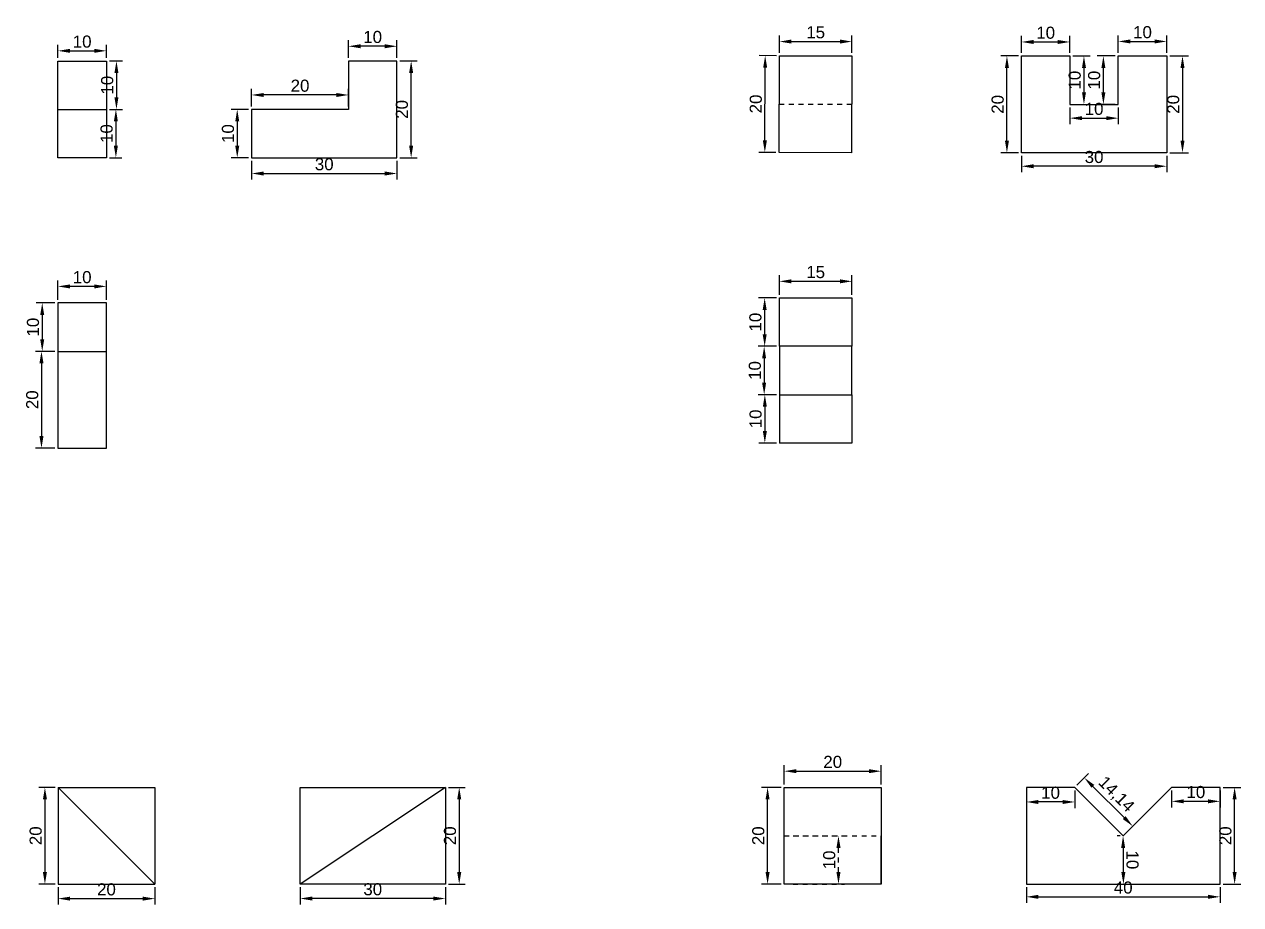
# Model space of a CAD drawing. Header units: millimetres. Extents: x 2741 to 2994, y 1754 to 2158.
# Drawn here: x 2743 to 2994.3, y 1975.8 to 2157.7 of the extents above; entities that cross this region are included whole.
import ezdxf

# ---------------------------------------------------------------- set-up
doc = ezdxf.new("R2010")
doc.units = ezdxf.units.MM
doc.linetypes.add('ACAD_ISO08W100', pattern=[36, 24, -3, 6, -3])
doc.linetypes.add('JIS_02_1.0', pattern=[2, 1, -1])
doc.layers.get('Defpoints').update_dxf_attribs({"linetype": 'ACAD_ISO08W100'})
doc.layers.add('Ömer', color=7, linetype='JIS_02_1.0')
doc.styles.get("Standard").update_dxf_attribs({"font": 'arial.ttf'})
doc.dimstyles.new('ISO-25', dxfattribs={"dimtxt": 2.5, "dimasz": 2.5, "dimexe": 1.25, "dimexo": 0.625, "dimtad": 1, "dimtxsty": 'Standard', "dimcen": 2.5, "dimadec": 0, "dimazin": 0, "dimtfac": 1, "dimtmove": 0, "dimatfit": 3, "dimfxl": 1, "dimarcsym": 0})

# ---------------------------------------------------------------- blocks, each defined once
blk = doc.blocks.new('*D2')
at = {"color": 0, "lineweight": -2, "transparency": 16777216}
for p, q in [((2749.98, 2150.72), (2749.98, 2153.45)), ((2759.98, 2150.72), (2759.98, 2153.45)), ((2752.48, 2152.2), (2757.48, 2152.2))]:
    blk.add_line(p, q, dxfattribs=at)
at = {"color": 0, "transparency": 16777216}
for points in [[(2752.48, 2152.62), (2752.48, 2151.79), (2749.98, 2152.2)], [(2757.48, 2152.62), (2757.48, 2151.79), (2759.98, 2152.2)]]:
    blk.add_solid(points, dxfattribs=at)
at = {"layer": 'Defpoints', "color": 0, "transparency": 16777216}
for p in [(2759.98, 2152.2), (2749.98, 2150.1), (2759.98, 2150.1)]:
    blk.add_point(p, dxfattribs=at)
at = {"color": 0, "transparency": 16777216, "insert": (2754.98, 2154.1), "char_height": 2.5, "attachment_point": 5}
blk.add_mtext('10', dxfattribs=at)
blk = doc.blocks.new('*D3')
at = {"color": 0, "lineweight": -2, "transparency": 16777216}
for p, q in [((2760.6, 2150.1), (2763.31, 2150.1)), ((2762.06, 2147.6), (2762.06, 2142.6)), ((2760.6, 2140.1), (2763.31, 2140.1))]:
    blk.add_line(p, q, dxfattribs=at)
at = {"color": 0, "transparency": 16777216}
for points in [[(2761.65, 2147.6), (2762.48, 2147.6), (2762.06, 2150.1)], [(2761.65, 2142.6), (2762.48, 2142.6), (2762.06, 2140.1)]]:
    blk.add_solid(points, dxfattribs=at)
at = {"layer": 'Defpoints', "color": 0, "transparency": 16777216}
for p in [(2759.98, 2150.1), (2759.98, 2140.1), (2762.06, 2140.1)]:
    blk.add_point(p, dxfattribs=at)
at = {"color": 0, "transparency": 16777216, "insert": (2760.16, 2145.1), "char_height": 2.5, "attachment_point": 5, "rotation": 90}
blk.add_mtext('10', dxfattribs=at)
blk = doc.blocks.new('*D4')
at = {"color": 0, "lineweight": -2, "transparency": 16777216}
for p, q in [((2760.6, 2140.1), (2763.2, 2140.1)), ((2761.95, 2137.6), (2761.95, 2132.6)), ((2760.6, 2130.1), (2763.2, 2130.1))]:
    blk.add_line(p, q, dxfattribs=at)
at = {"color": 0, "transparency": 16777216}
for points in [[(2761.53, 2137.6), (2762.36, 2137.6), (2761.95, 2140.1)], [(2761.53, 2132.6), (2762.36, 2132.6), (2761.95, 2130.1)]]:
    blk.add_solid(points, dxfattribs=at)
at = {"layer": 'Defpoints', "color": 0, "transparency": 16777216}
for p in [(2759.98, 2140.1), (2759.98, 2130.1), (2761.95, 2130.1)]:
    blk.add_point(p, dxfattribs=at)
at = {"color": 0, "transparency": 16777216, "insert": (2760.04, 2135.1), "char_height": 2.5, "attachment_point": 5, "rotation": 90}
blk.add_mtext('10', dxfattribs=at)
blk = doc.blocks.new('*D5')
at = {"color": 0, "lineweight": -2, "transparency": 16777216}
for p, q in [((2789.98, 2129.47), (2789.98, 2125.6)), ((2819.98, 2129.47), (2819.98, 2125.6)), ((2792.48, 2126.85), (2817.48, 2126.85))]:
    blk.add_line(p, q, dxfattribs=at)
at = {"color": 0, "transparency": 16777216}
for points in [[(2792.48, 2127.27), (2792.48, 2126.43), (2789.98, 2126.85)], [(2817.48, 2127.27), (2817.48, 2126.43), (2819.98, 2126.85)]]:
    blk.add_solid(points, dxfattribs=at)
at = {"layer": 'Defpoints', "color": 0, "transparency": 16777216}
for p in [(2789.98, 2130.1), (2819.98, 2130.1), (2819.98, 2126.85)]:
    blk.add_point(p, dxfattribs=at)
at = {"color": 0, "transparency": 16777216, "insert": (2804.98, 2128.75), "char_height": 2.5, "attachment_point": 5}
blk.add_mtext('30', dxfattribs=at)
blk = doc.blocks.new('*D6')
at = {"color": 0, "lineweight": -2, "transparency": 16777216}
for p, q in [((2820.6, 2150.1), (2824.18, 2150.1)), ((2822.93, 2132.6), (2822.93, 2147.6)), ((2820.6, 2130.1), (2824.18, 2130.1))]:
    blk.add_line(p, q, dxfattribs=at)
at = {"color": 0, "transparency": 16777216}
for points in [[(2822.51, 2147.6), (2823.35, 2147.6), (2822.93, 2150.1)], [(2822.51, 2132.6), (2823.35, 2132.6), (2822.93, 2130.1)]]:
    blk.add_solid(points, dxfattribs=at)
at = {"layer": 'Defpoints', "color": 0, "transparency": 16777216}
for p in [(2819.98, 2150.1), (2822.93, 2150.1), (2819.98, 2130.1)]:
    blk.add_point(p, dxfattribs=at)
at = {"color": 0, "transparency": 16777216, "insert": (2821.03, 2140.1), "char_height": 2.5, "attachment_point": 5, "rotation": 90}
blk.add_mtext('20', dxfattribs=at)
blk = doc.blocks.new('*D7')
at = {"color": 0, "lineweight": -2, "transparency": 16777216}
for p, q in [((2789.35, 2140.1), (2785.76, 2140.1)), ((2787.01, 2137.6), (2787.01, 2132.6)), ((2789.35, 2130.1), (2785.76, 2130.1))]:
    blk.add_line(p, q, dxfattribs=at)
at = {"color": 0, "transparency": 16777216}
for points in [[(2786.6, 2137.6), (2787.43, 2137.6), (2787.01, 2140.1)], [(2786.6, 2132.6), (2787.43, 2132.6), (2787.01, 2130.1)]]:
    blk.add_solid(points, dxfattribs=at)
at = {"layer": 'Defpoints', "color": 0, "transparency": 16777216}
for p in [(2789.98, 2140.1), (2787.01, 2130.1), (2789.98, 2130.1)]:
    blk.add_point(p, dxfattribs=at)
at = {"color": 0, "transparency": 16777216, "insert": (2785.11, 2135.1), "char_height": 2.5, "attachment_point": 5, "rotation": 90}
blk.add_mtext('10', dxfattribs=at)
blk = doc.blocks.new('*D8')
at = {"color": 0, "lineweight": -2, "transparency": 16777216}
for p, q in [((2789.98, 2140.72), (2789.98, 2144.33)), ((2807.48, 2143.08), (2792.48, 2143.08)), ((2809.98, 2140.72), (2809.98, 2144.33))]:
    blk.add_line(p, q, dxfattribs=at)
at = {"color": 0, "transparency": 16777216}
for points in [[(2792.48, 2143.49), (2792.48, 2142.66), (2789.98, 2143.08)], [(2807.48, 2143.49), (2807.48, 2142.66), (2809.98, 2143.08)]]:
    blk.add_solid(points, dxfattribs=at)
at = {"layer": 'Defpoints', "color": 0, "transparency": 16777216}
for p in [(2789.98, 2143.08), (2789.98, 2140.1), (2809.98, 2140.1)]:
    blk.add_point(p, dxfattribs=at)
at = {"color": 0, "transparency": 16777216, "insert": (2799.98, 2144.98), "char_height": 2.5, "attachment_point": 5}
blk.add_mtext('20', dxfattribs=at)
blk = doc.blocks.new('*D9')
at = {"color": 0, "lineweight": -2, "transparency": 16777216}
for p, q in [((2809.98, 2150.72), (2809.98, 2154.39)), ((2817.48, 2153.14), (2812.48, 2153.14)), ((2819.98, 2150.72), (2819.98, 2154.39))]:
    blk.add_line(p, q, dxfattribs=at)
at = {"color": 0, "transparency": 16777216}
for points in [[(2812.48, 2153.56), (2812.48, 2152.73), (2809.98, 2153.14)], [(2817.48, 2153.56), (2817.48, 2152.73), (2819.98, 2153.14)]]:
    blk.add_solid(points, dxfattribs=at)
at = {"layer": 'Defpoints', "color": 0, "transparency": 16777216}
for p in [(2809.98, 2153.14), (2809.98, 2150.1), (2819.98, 2150.1)]:
    blk.add_point(p, dxfattribs=at)
at = {"color": 0, "transparency": 16777216, "insert": (2814.98, 2155.05), "char_height": 2.5, "attachment_point": 5}
blk.add_mtext('10', dxfattribs=at)
blk = doc.blocks.new('*D10')
at = {"color": 0, "lineweight": -2, "transparency": 16777216}
for p, q in [((2749.98, 2100.72), (2749.98, 2104.77)), ((2757.48, 2103.52), (2752.48, 2103.52)), ((2759.98, 2100.72), (2759.98, 2104.77))]:
    blk.add_line(p, q, dxfattribs=at)
at = {"color": 0, "transparency": 16777216}
for points in [[(2752.48, 2103.93), (2752.48, 2103.1), (2749.98, 2103.52)], [(2757.48, 2103.93), (2757.48, 2103.1), (2759.98, 2103.52)]]:
    blk.add_solid(points, dxfattribs=at)
at = {"layer": 'Defpoints', "color": 0, "transparency": 16777216}
for p in [(2749.98, 2103.52), (2749.98, 2100.1), (2759.98, 2100.1)]:
    blk.add_point(p, dxfattribs=at)
at = {"color": 0, "transparency": 16777216, "insert": (2754.98, 2105.42), "char_height": 2.5, "attachment_point": 5}
blk.add_mtext('10', dxfattribs=at)
blk = doc.blocks.new('*D11')
at = {"color": 0, "lineweight": -2, "transparency": 16777216}
for p, q in [((2749.35, 2100.1), (2745.49, 2100.1)), ((2746.74, 2097.6), (2746.74, 2092.6)), ((2749.35, 2090.1), (2745.49, 2090.1))]:
    blk.add_line(p, q, dxfattribs=at)
at = {"color": 0, "transparency": 16777216}
for points in [[(2746.32, 2097.6), (2747.15, 2097.6), (2746.74, 2100.1)], [(2746.32, 2092.6), (2747.15, 2092.6), (2746.74, 2090.1)]]:
    blk.add_solid(points, dxfattribs=at)
at = {"layer": 'Defpoints', "color": 0, "transparency": 16777216}
for p in [(2749.98, 2100.1), (2746.74, 2090.1), (2749.98, 2090.1)]:
    blk.add_point(p, dxfattribs=at)
at = {"color": 0, "transparency": 16777216, "insert": (2744.84, 2095.1), "char_height": 2.5, "attachment_point": 5, "rotation": 90}
blk.add_mtext('10', dxfattribs=at)
blk = doc.blocks.new('*D12')
at = {"color": 0, "lineweight": -2, "transparency": 16777216}
for p, q in [((2749.35, 2090.1), (2745.33, 2090.1)), ((2746.58, 2087.6), (2746.58, 2072.6)), ((2749.35, 2070.1), (2745.33, 2070.1))]:
    blk.add_line(p, q, dxfattribs=at)
at = {"color": 0, "transparency": 16777216}
for points in [[(2746.16, 2087.6), (2747, 2087.6), (2746.58, 2090.1)], [(2746.16, 2072.6), (2747, 2072.6), (2746.58, 2070.1)]]:
    blk.add_solid(points, dxfattribs=at)
at = {"layer": 'Defpoints', "color": 0, "transparency": 16777216}
for p in [(2749.98, 2090.1), (2746.58, 2070.1), (2749.98, 2070.1)]:
    blk.add_point(p, dxfattribs=at)
at = {"color": 0, "transparency": 16777216, "insert": (2744.68, 2080.1), "char_height": 2.5, "attachment_point": 5, "rotation": 90}
blk.add_mtext('20', dxfattribs=at)
blk = doc.blocks.new('*D13')
at = {"color": 0, "lineweight": -2, "transparency": 16777216}
for p, q in [((2898.98, 2151.76), (2898.98, 2155.36)), ((2901.48, 2154.11), (2911.48, 2154.11)), ((2913.98, 2151.76), (2913.98, 2155.36))]:
    blk.add_line(p, q, dxfattribs=at)
at = {"color": 0, "transparency": 16777216}
for points in [[(2901.48, 2154.53), (2901.48, 2153.7), (2898.98, 2154.11)], [(2911.48, 2154.53), (2911.48, 2153.7), (2913.98, 2154.11)]]:
    blk.add_solid(points, dxfattribs=at)
at = {"layer": 'Defpoints', "color": 0, "transparency": 16777216}
for p in [(2913.98, 2154.11), (2898.98, 2151.14), (2913.98, 2151.14)]:
    blk.add_point(p, dxfattribs=at)
at = {"color": 0, "transparency": 16777216, "insert": (2906.48, 2156.02), "char_height": 2.5, "attachment_point": 5}
blk.add_mtext('15', dxfattribs=at)
blk = doc.blocks.new('*D14')
at = {"color": 0, "lineweight": -2, "transparency": 16777216}
for p, q in [((2898.36, 2151.2), (2894.8, 2151.22)), ((2895.99, 2133.71), (2896.05, 2148.71)), ((2898.28, 2131.2), (2894.73, 2131.22))]:
    blk.add_line(p, q, dxfattribs=at)
at = {"color": 0, "transparency": 16777216}
for points in [[(2895.63, 2148.71), (2896.46, 2148.71), (2896.05, 2151.21)], [(2895.57, 2133.71), (2896.41, 2133.71), (2895.98, 2131.21)]]:
    blk.add_solid(points, dxfattribs=at)
at = {"layer": 'Defpoints', "color": 0, "transparency": 16777216}
for p in [(2896.05, 2151.21), (2898.98, 2151.2), (2898.91, 2131.2)]:
    blk.add_point(p, dxfattribs=at)
at = {"color": 0, "transparency": 16777216, "insert": (2894.12, 2141.22), "char_height": 2.5, "attachment_point": 5, "rotation": 89.7881}
blk.add_mtext('20', dxfattribs=at)
blk = doc.blocks.new('*D15')
at = {"color": 0, "lineweight": -2, "transparency": 16777216}
for p, q in [((2948.36, 2151.14), (2944.73, 2151.14)), ((2945.98, 2133.64), (2945.98, 2148.64)), ((2948.36, 2131.14), (2944.73, 2131.14))]:
    blk.add_line(p, q, dxfattribs=at)
at = {"color": 0, "transparency": 16777216}
for points in [[(2945.57, 2148.64), (2946.4, 2148.64), (2945.98, 2151.14)], [(2945.57, 2133.64), (2946.4, 2133.64), (2945.98, 2131.14)]]:
    blk.add_solid(points, dxfattribs=at)
at = {"layer": 'Defpoints', "color": 0, "transparency": 16777216}
for p in [(2945.98, 2151.14), (2948.98, 2151.14), (2948.98, 2131.14)]:
    blk.add_point(p, dxfattribs=at)
at = {"color": 0, "transparency": 16777216, "insert": (2944.08, 2141.14), "char_height": 2.5, "attachment_point": 5, "rotation": 90}
blk.add_mtext('20', dxfattribs=at)
blk = doc.blocks.new('*D16')
at = {"color": 0, "lineweight": -2, "transparency": 16777216}
for p, q in [((2948.98, 2151.76), (2948.98, 2155.28)), ((2951.48, 2154.03), (2956.48, 2154.03)), ((2958.98, 2151.76), (2958.98, 2155.28))]:
    blk.add_line(p, q, dxfattribs=at)
at = {"color": 0, "transparency": 16777216}
for points in [[(2951.48, 2154.44), (2951.48, 2153.61), (2948.98, 2154.03)], [(2956.48, 2154.44), (2956.48, 2153.61), (2958.98, 2154.03)]]:
    blk.add_solid(points, dxfattribs=at)
at = {"layer": 'Defpoints', "color": 0, "transparency": 16777216}
for p in [(2958.98, 2154.03), (2948.98, 2151.14), (2958.98, 2151.14)]:
    blk.add_point(p, dxfattribs=at)
at = {"color": 0, "transparency": 16777216, "insert": (2953.98, 2155.93), "char_height": 2.5, "attachment_point": 5}
blk.add_mtext('10', dxfattribs=at)
blk = doc.blocks.new('*D17')
at = {"color": 0, "lineweight": -2, "transparency": 16777216}
for p, q in [((2959.61, 2151.14), (2963.14, 2151.14)), ((2961.89, 2148.64), (2961.89, 2143.64)), ((2959.61, 2141.14), (2963.14, 2141.14))]:
    blk.add_line(p, q, dxfattribs=at)
at = {"color": 0, "transparency": 16777216}
for points in [[(2961.48, 2148.64), (2962.31, 2148.64), (2961.89, 2151.14)], [(2961.48, 2143.64), (2962.31, 2143.64), (2961.89, 2141.14)]]:
    blk.add_solid(points, dxfattribs=at)
at = {"layer": 'Defpoints', "color": 0, "transparency": 16777216}
for p in [(2958.98, 2151.14), (2958.98, 2141.14), (2961.89, 2141.14)]:
    blk.add_point(p, dxfattribs=at)
at = {"color": 0, "transparency": 16777216, "insert": (2959.99, 2146.14), "char_height": 2.5, "attachment_point": 5, "rotation": 90}
blk.add_mtext('10', dxfattribs=at)
blk = doc.blocks.new('*D18')
at = {"color": 0, "lineweight": -2, "transparency": 16777216}
for p, q in [((2958.98, 2140.51), (2958.98, 2137.04)), ((2968.98, 2140.51), (2968.98, 2137.04)), ((2961.48, 2138.29), (2966.48, 2138.29))]:
    blk.add_line(p, q, dxfattribs=at)
at = {"color": 0, "transparency": 16777216}
for points in [[(2961.48, 2138.7), (2961.48, 2137.87), (2958.98, 2138.29)], [(2966.48, 2138.7), (2966.48, 2137.87), (2968.98, 2138.29)]]:
    blk.add_solid(points, dxfattribs=at)
at = {"layer": 'Defpoints', "color": 0, "transparency": 16777216}
for p in [(2958.98, 2141.14), (2968.98, 2141.14), (2968.98, 2138.29)]:
    blk.add_point(p, dxfattribs=at)
at = {"color": 0, "transparency": 16777216, "insert": (2963.98, 2140.19), "char_height": 2.5, "attachment_point": 5}
blk.add_mtext('10', dxfattribs=at)
blk = doc.blocks.new('*D19')
at = {"color": 0, "lineweight": -2, "transparency": 16777216}
for p, q in [((2968.98, 2151.76), (2968.98, 2155.39)), ((2971.48, 2154.14), (2976.48, 2154.14)), ((2978.98, 2151.76), (2978.98, 2155.39))]:
    blk.add_line(p, q, dxfattribs=at)
at = {"color": 0, "transparency": 16777216}
for points in [[(2971.48, 2154.55), (2971.48, 2153.72), (2968.98, 2154.14)], [(2976.48, 2154.55), (2976.48, 2153.72), (2978.98, 2154.14)]]:
    blk.add_solid(points, dxfattribs=at)
at = {"layer": 'Defpoints', "color": 0, "transparency": 16777216}
for p in [(2978.98, 2154.14), (2968.98, 2151.14), (2978.98, 2151.14)]:
    blk.add_point(p, dxfattribs=at)
at = {"color": 0, "transparency": 16777216, "insert": (2973.98, 2156.04), "char_height": 2.5, "attachment_point": 5}
blk.add_mtext('10', dxfattribs=at)
blk = doc.blocks.new('*D20')
at = {"color": 0, "lineweight": -2, "transparency": 16777216}
for p, q in [((2979.61, 2151.14), (2983.49, 2151.14)), ((2982.24, 2148.64), (2982.24, 2133.64)), ((2979.61, 2131.14), (2983.49, 2131.14))]:
    blk.add_line(p, q, dxfattribs=at)
at = {"color": 0, "transparency": 16777216}
for points in [[(2981.83, 2148.64), (2982.66, 2148.64), (2982.24, 2151.14)], [(2981.83, 2133.64), (2982.66, 2133.64), (2982.24, 2131.14)]]:
    blk.add_solid(points, dxfattribs=at)
at = {"layer": 'Defpoints', "color": 0, "transparency": 16777216}
for p in [(2978.98, 2151.14), (2978.98, 2131.14), (2982.24, 2131.14)]:
    blk.add_point(p, dxfattribs=at)
at = {"color": 0, "transparency": 16777216, "insert": (2980.34, 2141.14), "char_height": 2.5, "attachment_point": 5, "rotation": 90}
blk.add_mtext('20', dxfattribs=at)
blk = doc.blocks.new('*D21')
at = {"color": 0, "lineweight": -2, "transparency": 16777216}
for p, q in [((2948.98, 2130.51), (2948.98, 2127.1)), ((2978.98, 2130.51), (2978.98, 2127.1)), ((2976.48, 2128.35), (2951.48, 2128.35))]:
    blk.add_line(p, q, dxfattribs=at)
at = {"color": 0, "transparency": 16777216}
for points in [[(2951.48, 2128.77), (2951.48, 2127.94), (2948.98, 2128.35)], [(2976.48, 2128.77), (2976.48, 2127.94), (2978.98, 2128.35)]]:
    blk.add_solid(points, dxfattribs=at)
at = {"layer": 'Defpoints', "color": 0, "transparency": 16777216}
for p in [(2948.98, 2131.14), (2978.98, 2131.14), (2948.98, 2128.35)]:
    blk.add_point(p, dxfattribs=at)
at = {"color": 0, "transparency": 16777216, "insert": (2963.98, 2130.25), "char_height": 2.5, "attachment_point": 5}
blk.add_mtext('30', dxfattribs=at)
blk = doc.blocks.new('*D22')
at = {"color": 0, "lineweight": -2, "transparency": 16777216}
for p, q in [((2968.36, 2151.14), (2964.65, 2151.14)), ((2965.9, 2143.64), (2965.9, 2148.64)), ((2968.36, 2141.14), (2964.65, 2141.14))]:
    blk.add_line(p, q, dxfattribs=at)
at = {"color": 0, "transparency": 16777216}
for points in [[(2965.49, 2148.64), (2966.32, 2148.64), (2965.9, 2151.14)], [(2965.49, 2143.64), (2966.32, 2143.64), (2965.9, 2141.14)]]:
    blk.add_solid(points, dxfattribs=at)
at = {"layer": 'Defpoints', "color": 0, "transparency": 16777216}
for p in [(2965.9, 2151.14), (2968.98, 2151.14), (2968.98, 2141.14)]:
    blk.add_point(p, dxfattribs=at)
at = {"color": 0, "transparency": 16777216, "insert": (2964, 2146.14), "char_height": 2.5, "attachment_point": 5, "rotation": 90}
blk.add_mtext('10', dxfattribs=at)
blk = doc.blocks.new('*D23')
at = {"color": 0, "lineweight": -2, "transparency": 16777216}
for p, q in [((2898.98, 2101.76), (2898.98, 2105.82)), ((2913.98, 2101.76), (2913.98, 2105.82)), ((2901.48, 2104.57), (2911.48, 2104.57))]:
    blk.add_line(p, q, dxfattribs=at)
at = {"color": 0, "transparency": 16777216}
for points in [[(2901.48, 2104.99), (2901.48, 2104.15), (2898.98, 2104.57)], [(2911.48, 2104.99), (2911.48, 2104.15), (2913.98, 2104.57)]]:
    blk.add_solid(points, dxfattribs=at)
at = {"layer": 'Defpoints', "color": 0, "transparency": 16777216}
for p in [(2913.98, 2104.57), (2898.98, 2101.14), (2913.98, 2101.14)]:
    blk.add_point(p, dxfattribs=at)
at = {"color": 0, "transparency": 16777216, "insert": (2906.48, 2106.47), "char_height": 2.5, "attachment_point": 5}
blk.add_mtext('15', dxfattribs=at)
blk = doc.blocks.new('*D24')
at = {"color": 0, "lineweight": -2, "transparency": 16777216}
for p, q in [((2898.36, 2101.14), (2894.7, 2101.14)), ((2895.95, 2093.64), (2895.95, 2098.64)), ((2898.36, 2091.14), (2894.7, 2091.14))]:
    blk.add_line(p, q, dxfattribs=at)
at = {"color": 0, "transparency": 16777216}
for points in [[(2895.53, 2098.64), (2896.36, 2098.64), (2895.95, 2101.14)], [(2895.53, 2093.64), (2896.36, 2093.64), (2895.95, 2091.14)]]:
    blk.add_solid(points, dxfattribs=at)
at = {"layer": 'Defpoints', "color": 0, "transparency": 16777216}
for p in [(2895.95, 2101.14), (2898.98, 2101.14), (2898.98, 2091.14)]:
    blk.add_point(p, dxfattribs=at)
at = {"color": 0, "transparency": 16777216, "insert": (2894.04, 2096.14), "char_height": 2.5, "attachment_point": 5, "rotation": 90}
blk.add_mtext('10', dxfattribs=at)
blk = doc.blocks.new('*D25')
at = {"color": 0, "lineweight": -2, "transparency": 16777216}
for p, q in [((2898.36, 2091.14), (2894.59, 2091.14)), ((2895.84, 2088.64), (2895.84, 2083.64)), ((2898.36, 2081.14), (2894.59, 2081.14))]:
    blk.add_line(p, q, dxfattribs=at)
at = {"color": 0, "transparency": 16777216}
for points in [[(2895.42, 2088.64), (2896.25, 2088.64), (2895.84, 2091.14)], [(2895.42, 2083.64), (2896.25, 2083.64), (2895.84, 2081.14)]]:
    blk.add_solid(points, dxfattribs=at)
at = {"layer": 'Defpoints', "color": 0, "transparency": 16777216}
for p in [(2898.98, 2091.14), (2895.84, 2081.14), (2898.98, 2081.14)]:
    blk.add_point(p, dxfattribs=at)
at = {"color": 0, "transparency": 16777216, "insert": (2893.93, 2086.14), "char_height": 2.5, "attachment_point": 5, "rotation": 90}
blk.add_mtext('10', dxfattribs=at)
blk = doc.blocks.new('*D26')
at = {"color": 0, "lineweight": -2, "transparency": 16777216}
for p, q in [((2898.36, 2081.14), (2894.73, 2081.14)), ((2895.98, 2078.64), (2895.98, 2073.64)), ((2898.36, 2071.14), (2894.73, 2071.14))]:
    blk.add_line(p, q, dxfattribs=at)
at = {"color": 0, "transparency": 16777216}
for points in [[(2895.57, 2078.64), (2896.4, 2078.64), (2895.98, 2081.14)], [(2895.57, 2073.64), (2896.4, 2073.64), (2895.98, 2071.14)]]:
    blk.add_solid(points, dxfattribs=at)
at = {"layer": 'Defpoints', "color": 0, "transparency": 16777216}
for p in [(2898.98, 2081.14), (2895.98, 2071.14), (2898.98, 2071.14)]:
    blk.add_point(p, dxfattribs=at)
at = {"color": 0, "transparency": 16777216, "insert": (2894.08, 2076.14), "char_height": 2.5, "attachment_point": 5, "rotation": 90}
blk.add_mtext('10', dxfattribs=at)
blk = doc.blocks.new('*D27')
at = {"color": 0, "lineweight": -2, "transparency": 16777216}
for p, q in [((2749.38, 2000), (2746.04, 2000)), ((2747.29, 1997.5), (2747.29, 1982.5)), ((2749.38, 1980), (2746.04, 1980))]:
    blk.add_line(p, q, dxfattribs=at)
at = {"color": 0, "transparency": 16777216}
for points in [[(2746.88, 1997.5), (2747.71, 1997.5), (2747.29, 2000)], [(2746.88, 1982.5), (2747.71, 1982.5), (2747.29, 1980)]]:
    blk.add_solid(points, dxfattribs=at)
at = {"layer": 'Defpoints', "color": 0, "transparency": 16777216}
for p in [(2750, 2000), (2747.29, 1980), (2750, 1980)]:
    blk.add_point(p, dxfattribs=at)
at = {"color": 0, "transparency": 16777216, "insert": (2745.39, 1990), "char_height": 2.5, "attachment_point": 5, "rotation": 90}
blk.add_mtext('20', dxfattribs=at)
blk = doc.blocks.new('*D28')
at = {"color": 0, "lineweight": -2, "transparency": 16777216}
for p, q in [((2750, 1979.38), (2750, 1975.76)), ((2770, 1979.38), (2770, 1975.76)), ((2752.5, 1977.01), (2767.5, 1977.01))]:
    blk.add_line(p, q, dxfattribs=at)
at = {"color": 0, "transparency": 16777216}
for points in [[(2752.5, 1977.42), (2752.5, 1976.59), (2750, 1977.01)], [(2767.5, 1977.42), (2767.5, 1976.59), (2770, 1977.01)]]:
    blk.add_solid(points, dxfattribs=at)
at = {"layer": 'Defpoints', "color": 0, "transparency": 16777216}
for p in [(2750, 1980), (2770, 1980), (2770, 1977.01)]:
    blk.add_point(p, dxfattribs=at)
at = {"color": 0, "transparency": 16777216, "insert": (2760, 1978.91), "char_height": 2.5, "attachment_point": 5}
blk.add_mtext('20', dxfattribs=at)
blk = doc.blocks.new('*D29')
at = {"color": 0, "lineweight": -2, "transparency": 16777216}
for p, q in [((2830.63, 2000), (2834.11, 2000)), ((2832.86, 1997.5), (2832.86, 1982.5)), ((2830.63, 1980), (2834.11, 1980))]:
    blk.add_line(p, q, dxfattribs=at)
at = {"color": 0, "transparency": 16777216}
for points in [[(2832.44, 1997.5), (2833.28, 1997.5), (2832.86, 2000)], [(2832.44, 1982.5), (2833.28, 1982.5), (2832.86, 1980)]]:
    blk.add_solid(points, dxfattribs=at)
at = {"layer": 'Defpoints', "color": 0, "transparency": 16777216}
for p in [(2830, 2000), (2830, 1980), (2832.86, 1980)]:
    blk.add_point(p, dxfattribs=at)
at = {"color": 0, "transparency": 16777216, "insert": (2830.96, 1990), "char_height": 2.5, "attachment_point": 5, "rotation": 90}
blk.add_mtext('20', dxfattribs=at)
blk = doc.blocks.new('*D30')
at = {"color": 0, "lineweight": -2, "transparency": 16777216}
for p, q in [((2800, 1979.38), (2800, 1975.78)), ((2830, 1979.38), (2830, 1975.78)), ((2827.5, 1977.03), (2802.5, 1977.03))]:
    blk.add_line(p, q, dxfattribs=at)
at = {"color": 0, "transparency": 16777216}
for points in [[(2802.5, 1977.44), (2802.5, 1976.61), (2800, 1977.03)], [(2827.5, 1977.44), (2827.5, 1976.61), (2830, 1977.03)]]:
    blk.add_solid(points, dxfattribs=at)
at = {"layer": 'Defpoints', "color": 0, "transparency": 16777216}
for p in [(2800, 1980), (2830, 1980), (2800, 1977.03)]:
    blk.add_point(p, dxfattribs=at)
at = {"color": 0, "transparency": 16777216, "insert": (2815, 1978.93), "char_height": 2.5, "attachment_point": 5}
blk.add_mtext('30', dxfattribs=at)
blk = doc.blocks.new('*D33')
at = {"color": 0, "lineweight": -2, "transparency": 16777216}
for p, q in [((2900, 2000.62), (2900, 2004.59)), ((2902.5, 2003.34), (2917.5, 2003.34)), ((2920, 2000.62), (2920, 2004.59))]:
    blk.add_line(p, q, dxfattribs=at)
at = {"color": 0, "transparency": 16777216}
for points in [[(2902.5, 2003.76), (2902.5, 2002.93), (2900, 2003.34)], [(2917.5, 2003.76), (2917.5, 2002.93), (2920, 2003.34)]]:
    blk.add_solid(points, dxfattribs=at)
at = {"layer": 'Defpoints', "color": 0, "transparency": 16777216}
for p in [(2920, 2003.34), (2900, 2000), (2920, 2000)]:
    blk.add_point(p, dxfattribs=at)
at = {"color": 0, "transparency": 16777216, "insert": (2910, 2005.25), "char_height": 2.5, "attachment_point": 5}
blk.add_mtext('20', dxfattribs=at)
blk = doc.blocks.new('*D34')
at = {"color": 0, "lineweight": -2, "transparency": 16777216}
for p, q in [((2899.38, 2000), (2895.3, 2000)), ((2896.55, 1982.5), (2896.55, 1997.5)), ((2899.38, 1980), (2895.3, 1980))]:
    blk.add_line(p, q, dxfattribs=at)
at = {"color": 0, "transparency": 16777216}
for points in [[(2896.13, 1997.5), (2896.96, 1997.5), (2896.55, 2000)], [(2896.13, 1982.5), (2896.96, 1982.5), (2896.55, 1980)]]:
    blk.add_solid(points, dxfattribs=at)
at = {"layer": 'Defpoints', "color": 0, "transparency": 16777216}
for p in [(2896.55, 2000), (2900, 2000), (2900, 1980)]:
    blk.add_point(p, dxfattribs=at)
at = {"color": 0, "transparency": 16777216, "insert": (2894.64, 1990), "char_height": 2.5, "attachment_point": 5, "rotation": 90}
blk.add_mtext('20', dxfattribs=at)
blk = doc.blocks.new('*D35')
at = {"color": 0, "lineweight": -2, "transparency": 16777216}
for p, q in [((2969.38, 1990), (2968.72, 1989.99)), ((2969.98, 1987.5), (2970.02, 1982.5)), ((2969.45, 1980), (2968.79, 1979.99))]:
    blk.add_line(p, q, dxfattribs=at)
at = {"color": 0, "transparency": 16777216}
for points in [[(2970.4, 1987.5), (2969.57, 1987.5), (2969.97, 1990)], [(2970.44, 1982.5), (2969.61, 1982.5), (2970.04, 1980)]]:
    blk.add_solid(points, dxfattribs=at)
at = {"layer": 'Defpoints', "color": 0, "transparency": 16777216}
for p in [(2970, 1990), (2970.04, 1980), (2970.08, 1980)]:
    blk.add_point(p, dxfattribs=at)
at = {"color": 0, "transparency": 16777216, "insert": (2971.9, 1985.01), "char_height": 2.5, "attachment_point": 5, "rotation": 270.4341}
blk.add_mtext('10', dxfattribs=at)
blk = doc.blocks.new('*D36')
at = {"color": 0, "lineweight": -2, "transparency": 16777216}
for p, q in [((2950, 1979.38), (2950, 1976.13)), ((2952.5, 1977.38), (2987.5, 1977.38)), ((2990, 1979.38), (2990, 1976.13))]:
    blk.add_line(p, q, dxfattribs=at)
at = {"color": 0, "transparency": 16777216}
for points in [[(2952.5, 1977.8), (2952.5, 1976.96), (2950, 1977.38)], [(2987.5, 1977.8), (2987.5, 1976.96), (2990, 1977.38)]]:
    blk.add_solid(points, dxfattribs=at)
at = {"layer": 'Defpoints', "color": 0, "transparency": 16777216}
for p in [(2950, 1980), (2990, 1980), (2990, 1977.38)]:
    blk.add_point(p, dxfattribs=at)
at = {"color": 0, "transparency": 16777216, "insert": (2970, 1979.28), "char_height": 2.5, "attachment_point": 5}
blk.add_mtext('40', dxfattribs=at)
blk = doc.blocks.new('*D37')
at = {"color": 0, "lineweight": -2, "transparency": 16777216}
for p, q in [((2990.63, 2000), (2994.26, 2000)), ((2993.01, 1982.5), (2993.01, 1997.5)), ((2990.63, 1980), (2994.26, 1980))]:
    blk.add_line(p, q, dxfattribs=at)
at = {"color": 0, "transparency": 16777216}
for points in [[(2992.59, 1997.5), (2993.42, 1997.5), (2993.01, 2000)], [(2992.59, 1982.5), (2993.42, 1982.5), (2993.01, 1980)]]:
    blk.add_solid(points, dxfattribs=at)
at = {"layer": 'Defpoints', "color": 0, "transparency": 16777216}
for p in [(2990, 2000), (2993.01, 2000), (2990, 1980)]:
    blk.add_point(p, dxfattribs=at)
at = {"color": 0, "transparency": 16777216, "insert": (2991.11, 1990), "char_height": 2.5, "attachment_point": 5, "rotation": 90}
blk.add_mtext('20', dxfattribs=at)
blk = doc.blocks.new('*D38')
at = {"color": 0, "lineweight": -2, "transparency": 16777216}
for p, q in [((2980, 1999.38), (2980, 1995.86)), ((2990, 1999.38), (2990, 1995.86)), ((2987.5, 1997.11), (2982.5, 1997.11))]:
    blk.add_line(p, q, dxfattribs=at)
at = {"color": 0, "transparency": 16777216}
for points in [[(2982.5, 1997.53), (2982.5, 1996.7), (2980, 1997.11)], [(2987.5, 1997.53), (2987.5, 1996.7), (2990, 1997.11)]]:
    blk.add_solid(points, dxfattribs=at)
at = {"layer": 'Defpoints', "color": 0, "transparency": 16777216}
for p in [(2980, 2000), (2990, 2000), (2980, 1997.11)]:
    blk.add_point(p, dxfattribs=at)
at = {"color": 0, "transparency": 16777216, "insert": (2985, 1999.02), "char_height": 2.5, "attachment_point": 5}
blk.add_mtext('10', dxfattribs=at)
blk = doc.blocks.new('*D39')
at = {"color": 0, "lineweight": -2, "transparency": 16777216}
for p, q in [((2960.44, 2000.44), (2962.86, 2002.86)), ((2970.21, 1993.74), (2963.74, 2000.21)), ((2970.44, 1990.44), (2972.86, 1992.86))]:
    blk.add_line(p, q, dxfattribs=at)
at = {"color": 0, "transparency": 16777216}
for points in [[(2964.04, 2000.5), (2963.45, 1999.91), (2961.97, 2001.97)], [(2970.5, 1994.04), (2969.91, 1993.45), (2971.97, 1991.97)]]:
    blk.add_solid(points, dxfattribs=at)
at = {"layer": 'Defpoints', "color": 0, "transparency": 16777216}
for p in [(2960, 2000), (2961.97, 2001.97), (2970, 1990)]:
    blk.add_point(p, dxfattribs=at)
at = {"color": 0, "transparency": 16777216, "insert": (2968.48, 1998.48), "char_height": 2.5, "attachment_point": 5, "rotation": 315}
blk.add_mtext('14,14', dxfattribs=at)
blk = doc.blocks.new('*D40')
at = {"color": 0, "lineweight": -2, "transparency": 16777216}
for p, q in [((2950, 1999.38), (2950, 1995.73)), ((2960, 1999.38), (2960, 1995.73)), ((2957.5, 1996.98), (2952.5, 1996.98))]:
    blk.add_line(p, q, dxfattribs=at)
at = {"color": 0, "transparency": 16777216}
for points in [[(2952.5, 1997.39), (2952.5, 1996.56), (2950, 1996.98)], [(2957.5, 1997.39), (2957.5, 1996.56), (2960, 1996.98)]]:
    blk.add_solid(points, dxfattribs=at)
at = {"layer": 'Defpoints', "color": 0, "transparency": 16777216}
for p in [(2950, 2000), (2960, 2000), (2950, 1996.98)]:
    blk.add_point(p, dxfattribs=at)
at = {"color": 0, "transparency": 16777216, "insert": (2955, 1998.88), "char_height": 2.5, "attachment_point": 5}
blk.add_mtext('10', dxfattribs=at)
blk = doc.blocks.new('*D46')
at = {"layer": 'Defpoints', "color": 0, "transparency": 16777216}
for p in [(2901.18, 1990), (2911.19, 1990), (2901.18, 1980)]:
    blk.add_point(p, dxfattribs=at)
at = {"layer": 'Ömer', "color": 0, "lineweight": -2, "transparency": 16777216}
for p, q in [((2901.81, 1990), (2912.44, 1990)), ((2911.19, 1982.5), (2911.19, 1987.5)), ((2901.81, 1980), (2912.44, 1980))]:
    blk.add_line(p, q, dxfattribs=at)
at = {"layer": 'Ömer', "color": 0, "transparency": 16777216}
for points in [[(2910.77, 1987.5), (2911.61, 1987.5), (2911.19, 1990)], [(2910.77, 1982.5), (2911.61, 1982.5), (2911.19, 1980)]]:
    blk.add_solid(points, dxfattribs=at)
at = {"layer": 'Ömer', "color": 0, "transparency": 16777216, "insert": (2909.29, 1985), "char_height": 2.5, "attachment_point": 5, "rotation": 90}
blk.add_mtext('10', dxfattribs=at)

msp = doc.modelspace()

# ---------------------------------------------------------------- linework, layer by layer
for p, q in [((2898.909, 2131.201), (2898.983, 2151.2)), ((2898.983, 2151.14), (2913.983, 2151.14)), ((2913.983, 2151.14), (2913.909, 2131.14)), ((2749.976, 2140.098), (2749.976, 2150.098)), ((2749.976, 2150.098), (2759.976, 2150.098)), ((2759.976, 2150.098), (2759.976, 2140.098)), ((2819.976, 2150.098), (2809.976, 2150.098)), ((2809.976, 2150.098), (2809.976, 2140.098)), ((2819.976, 2130.098), (2819.976, 2150.098)), ((2749.976, 2140.098), (2759.976, 2140.098)), ((2749.976, 2130.098), (2749.976, 2140.098)), ((2749.976, 2140.098), (2759.976, 2140.098)), ((2759.976, 2140.098), (2759.976, 2130.098)), ((2809.976, 2140.098), (2789.976, 2140.098)), ((2789.976, 2140.098), (2789.976, 2130.098)), ((2913.909, 2131.14), (2898.909, 2131.201)), ((2759.976, 2130.098), (2749.976, 2130.098)), ((2789.976, 2130.098), (2819.976, 2130.098)), ((2898.983, 2101.14), (2913.983, 2101.14)), ((2898.983, 2091.14), (2898.983, 2101.14)), ((2913.983, 2101.14), (2913.983, 2091.14)), ((2749.976, 2100.098), (2749.976, 2090.098)), ((2759.976, 2100.098), (2749.976, 2100.098)), ((2759.976, 2090.098), (2759.976, 2100.098)), ((2913.983, 2091.14), (2898.983, 2091.14)), ((2898.983, 2091.14), (2898.983, 2081.14)), ((2913.983, 2081.138), (2913.983, 2091.138)), ((2749.976, 2090.098), (2759.976, 2090.098)), ((2749.976, 2090.098), (2749.976, 2070.098)), ((2759.976, 2070.098), (2759.976, 2090.098)), ((2898.983, 2081.14), (2913.983, 2081.138)), ((2898.983, 2081.14), (2898.983, 2071.14)), ((2913.983, 2081.138), (2913.983, 2071.138)), ((2749.976, 2070.098), (2759.976, 2070.098)), ((2913.983, 2071.138), (2898.983, 2071.14)), ((2750, 2000), (2750, 1980)), ((2770, 1980), (2750, 2000)), ((2750, 2000), (2770, 2000)), ((2770, 2000), (2770, 1980)), ((2800, 2000), (2830, 2000)), ((2800, 1980), (2800, 2000)), ((2830, 2000), (2800, 1980)), ((2830, 2000), (2830, 1980)), ((2900, 2000), (2920, 2000)), ((2900, 1980), (2900, 2000)), ((2920, 2000), (2920, 1980)), ((2950, 2000), (2950, 1980)), ((2960, 2000), (2950, 2000)), ((2970, 1990), (2960, 2000)), ((2980, 2000), (2970, 1990)), ((2990, 2000), (2980, 2000)), ((2990, 1980), (2990, 2000)), ((2900, 1980), (2900, 1990)), ((2920, 1980), (2920, 1990)), ((2750, 1980), (2770, 1980)), ((2830, 1980), (2800, 1980)), ((2920, 1980), (2900, 1980)), ((2950, 1980), (2990, 1980))]:
    msp.add_line(p, q)
msp.add_lwpolyline([(2948.983, 2151.14), (2958.983, 2151.14), (2958.983, 2141.14), (2968.983, 2141.14), (2968.983, 2151.14), (2978.983, 2151.14), (2978.983, 2131.14), (2948.983, 2131.14), (2948.983, 2151.14)])
at = {"layer": 'Defpoints'}
msp.add_line((2898.909, 2131.201), (2898.946, 2141.2), dxfattribs=at)
at = {"layer": 'Ömer'}
for p, q in [((2898.946, 2141.2), (2913.946, 2141.2)), ((2900, 1990), (2920, 1990))]:
    msp.add_line(p, q, dxfattribs=at)

# ---------------------------------------------------------------- dimensions: what is measured, and where the dimension line sits
for base, p1, p2, picture, middle in [((2759.976, 2152.203), (2749.976, 2150.098), (2759.976, 2150.098), '*D2', (2754.976, 2154.104)), ((2809.976, 2153.145), (2819.976, 2150.098), (2809.976, 2150.098), '*D9', (2814.976, 2155.046)), ((2913.983, 2154.115), (2898.983, 2151.14), (2913.983, 2151.14), '*D13', (2906.483, 2156.016)), ((2958.983, 2154.028), (2948.983, 2151.14), (2958.983, 2151.14), '*D16', (2953.983, 2155.93)), ((2978.983, 2154.138), (2968.983, 2151.14), (2978.983, 2151.14), '*D19', (2973.983, 2156.039)), ((2789.976, 2143.076), (2809.976, 2140.098), (2789.976, 2140.098), '*D8', (2799.976, 2144.977)), ((2968.983, 2138.286), (2958.983, 2141.14), (2968.983, 2141.14), '*D18', (2963.983, 2140.188)), ((2819.976, 2126.849), (2789.976, 2130.098), (2819.976, 2130.098), '*D5', (2804.976, 2128.751)), ((2948.983, 2128.352), (2978.983, 2131.14), (2948.983, 2131.14), '*D21', (2963.983, 2130.255)), ((2913.983, 2104.571), (2898.983, 2101.14), (2913.983, 2101.14), '*D23', (2906.483, 2106.473)), ((2749.976, 2103.516), (2759.976, 2100.098), (2749.976, 2100.098), '*D10', (2754.976, 2105.418)), ((2920, 2003.344), (2900, 2000), (2920, 2000), '*D33', (2910, 2005.246)), ((2950, 1996.977), (2960, 2000), (2950, 2000), '*D40', (2955, 1998.878)), ((2980, 1997.114), (2990, 2000), (2980, 2000), '*D38', (2985, 1999.016)), ((2770, 1977.005), (2750, 1980), (2770, 1980), '*D28', (2760, 1978.907)), ((2800, 1977.028), (2830, 1980), (2800, 1980), '*D30', (2815, 1978.93)), ((2990, 1977.381), (2950, 1980), (2990, 1980), '*D36', (2970, 1979.282))]:
    dim = msp.add_linear_dim(base=base, p1=p1, p2=p2, dimstyle='ISO-25')
    dim.commit()
    dim.dimension.update_dxf_attribs({"geometry": picture, "text_midpoint": middle})
for p1, p2, distance, picture, middle in [((2898.909, 2131.201), (2898.983, 2151.2), 2.928, '*D14', (2894.116, 2141.218)), ((2970, 1990), (2960, 2000), -2.793, '*D39', (2968.479, 1998.479)), ((2970, 1990), (2970.076, 1980), -0.035, '*D35', (2971.904, 1985.014))]:
    dim = msp.add_aligned_dim(p1=p1, p2=p2, distance=distance, dimstyle='ISO-25')
    dim.commit()
    dim.dimension.update_dxf_attribs({"geometry": picture, "text_midpoint": middle})
for base, p1, p2, picture, middle in [((2945.983, 2151.14), (2948.983, 2131.14), (2948.983, 2151.14), '*D15', (2944.081, 2141.14)), ((2961.893, 2141.14), (2958.983, 2151.14), (2958.983, 2141.14), '*D17', (2959.992, 2146.14)), ((2965.905, 2151.14), (2968.983, 2141.14), (2968.983, 2151.14), '*D22', (2964.003, 2146.14)), ((2982.244, 2131.14), (2978.983, 2151.14), (2978.983, 2131.14), '*D20', (2980.343, 2141.14)), ((2762.064, 2140.098), (2759.976, 2150.098), (2759.976, 2140.098), '*D3', (2760.163, 2145.098)), ((2822.93, 2150.098), (2819.976, 2130.098), (2819.976, 2150.098), '*D6', (2821.029, 2140.098)), ((2761.946, 2130.098), (2759.976, 2140.098), (2759.976, 2130.098), '*D4', (2760.044, 2135.098)), ((2787.014, 2130.098), (2789.976, 2140.098), (2789.976, 2130.098), '*D7', (2785.113, 2135.098)), ((2895.946, 2101.14), (2898.983, 2091.14), (2898.983, 2101.14), '*D24', (2894.044, 2096.14)), ((2746.737, 2090.098), (2749.976, 2100.098), (2749.976, 2090.098), '*D11', (2744.836, 2095.098)), ((2895.835, 2081.14), (2898.983, 2091.14), (2898.983, 2081.14), '*D25', (2893.934, 2086.14)), ((2746.58, 2070.098), (2749.976, 2090.098), (2749.976, 2070.098), '*D12', (2744.679, 2080.098)), ((2895.984, 2071.14), (2898.983, 2081.14), (2898.983, 2071.14), '*D26', (2894.082, 2076.14)), ((2747.295, 1980), (2750, 2000), (2750, 1980), '*D27', (2745.393, 1990)), ((2832.859, 1980), (2830, 2000), (2830, 1980), '*D29', (2830.957, 1990)), ((2896.546, 2000), (2900, 1980), (2900, 2000), '*D34', (2894.645, 1990)), ((2993.008, 2000), (2990, 1980), (2990, 2000), '*D37', (2991.107, 1990))]:
    dim = msp.add_linear_dim(base=base, p1=p1, p2=p2, angle=90, dimstyle='ISO-25')
    dim.commit()
    dim.dimension.update_dxf_attribs({"geometry": picture, "text_midpoint": middle})
dim = msp.add_linear_dim(base=(2911.19, 1990), p1=(2901.183, 1980), p2=(2901.183, 1990), angle=90, dimstyle='ISO-25', dxfattribs=at)
dim.commit()
dim.dimension.update_dxf_attribs({"geometry": '*D46', "text_midpoint": (2909.288, 1985)})

doc.saveas('drawing.dxf')
